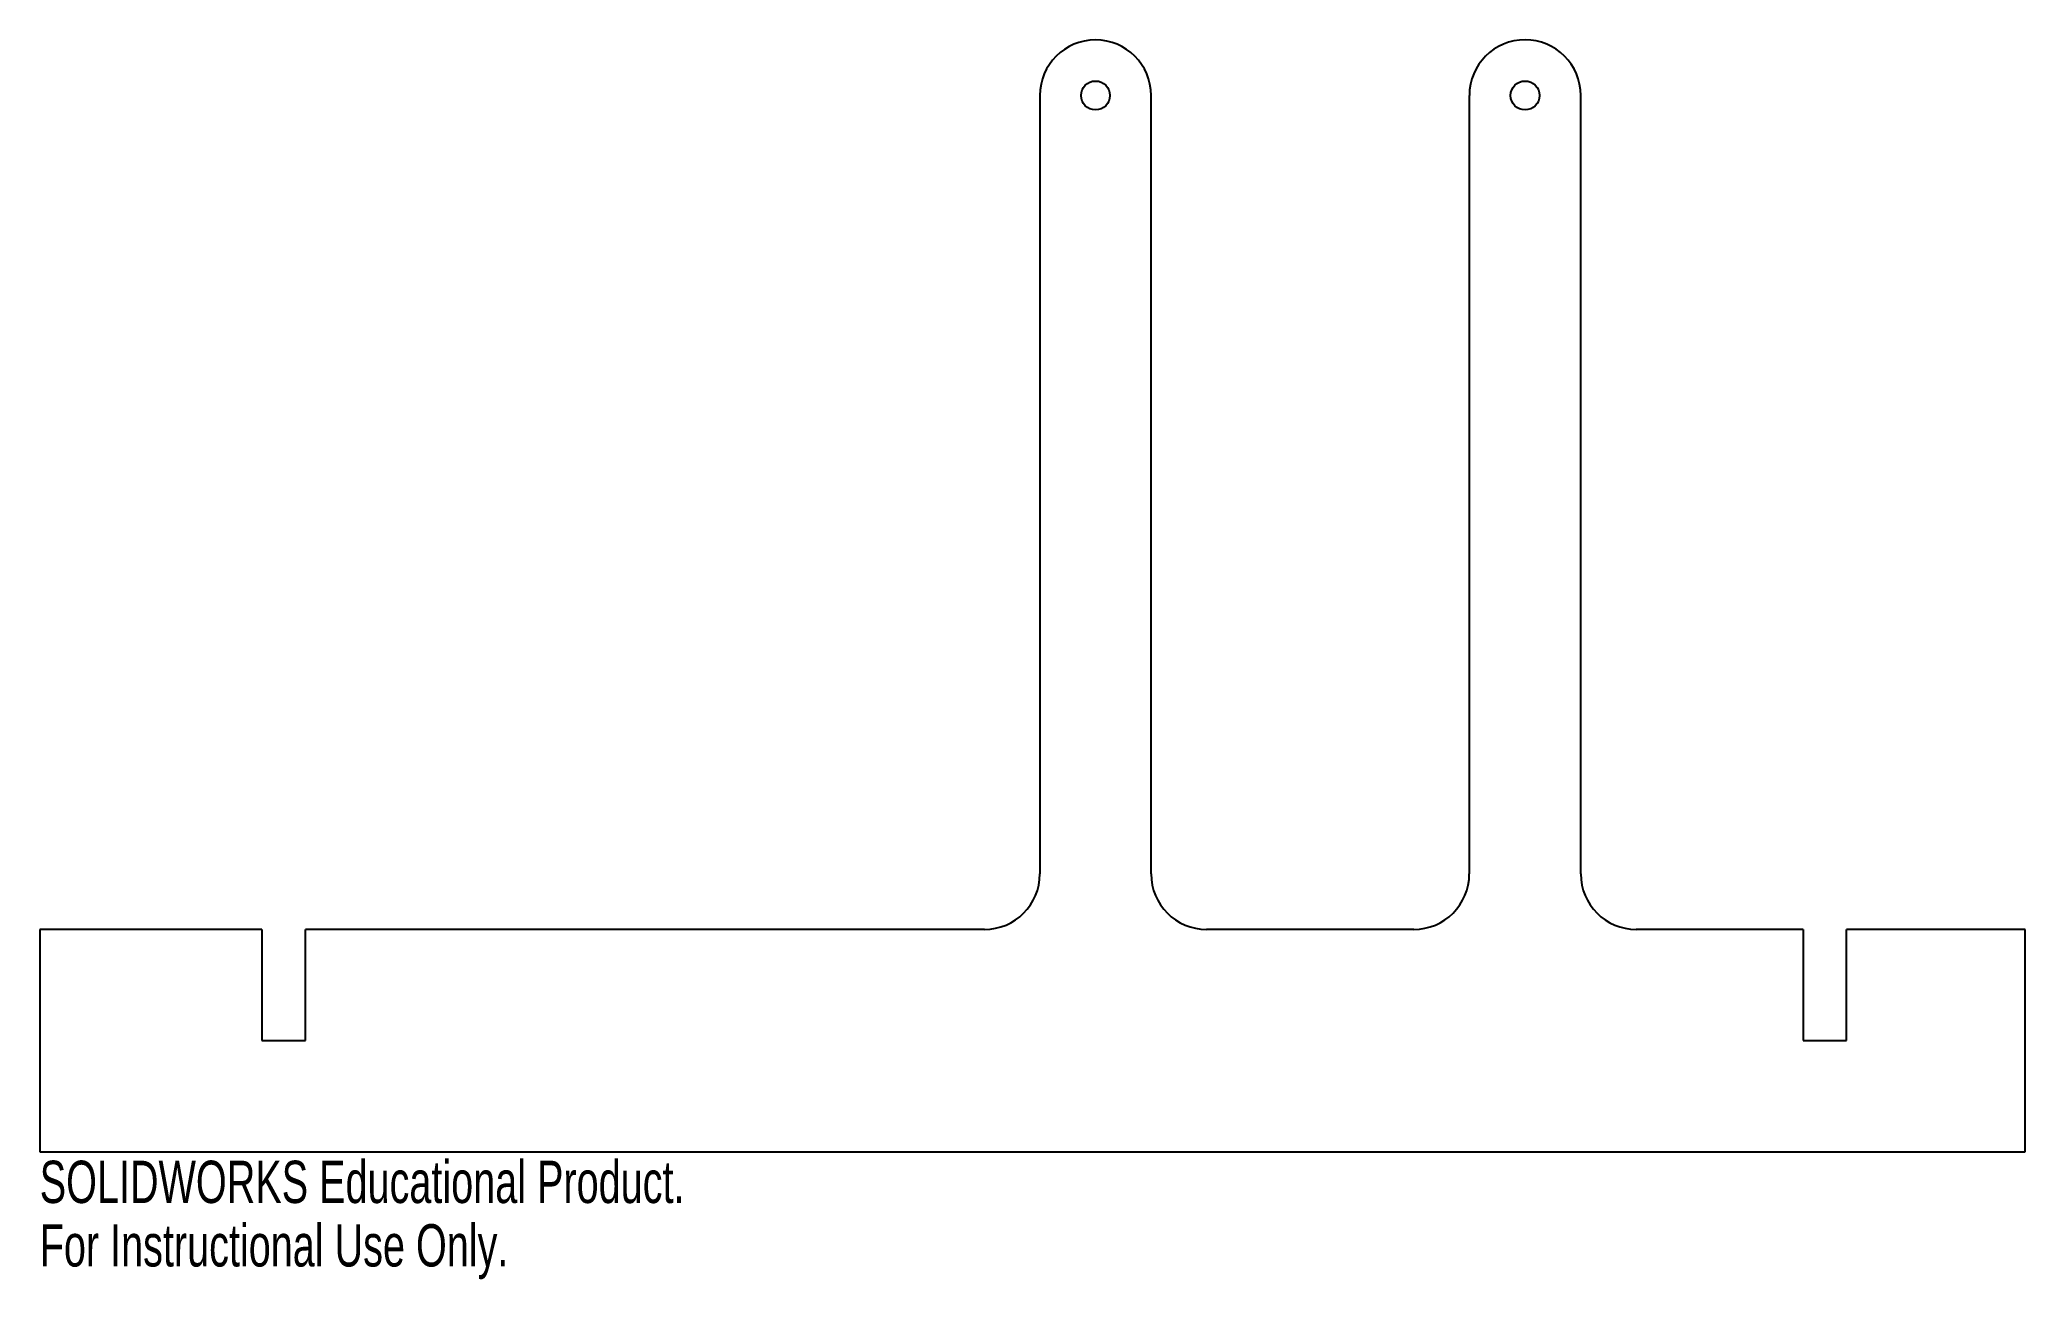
# Model space of a CAD drawing. Header units: inches. Extents: x 5.15 to 14.08, y -1.59 to 3.99.
import ezdxf

# ---------------------------------------------------------------- set-up
doc = ezdxf.new("R2010")
doc.units = ezdxf.units.IN
doc.header["$MEASUREMENT"] = 0
doc.styles.add('SLDTEXTSTYLE0', font='TXT', dxfattribs={"width": 0.7})

msp = doc.modelspace()

# ---------------------------------------------------------------- linework, layer by layer
at = {"color": 7, "linetype": 'Continuous', "lineweight": 25}
for p, q in [((9.6487, 3.7377), (9.6487, 0.2377)), ((10.1487, 0.2377), (10.1487, 3.7377)), ((11.5805, 3.7377), (11.5805, 0.2377)), ((12.0818, 0.2377), (12.0818, 3.7377)), ((6.1487, -0.0123), (5.1487, -0.0123)), ((5.1487, -0.0123), (5.1487, -1.0123)), ((6.1487, -0.0123), (6.1487, -0.5123)), ((9.3987, -0.0123), (6.3437, -0.0123)), ((6.3437, -0.5123), (6.3437, -0.0123)), ((11.3305, -0.0123), (10.3987, -0.0123)), ((13.0818, -0.0123), (12.3318, -0.0123)), ((13.0818, -0.0123), (13.0818, -0.5123)), ((14.0818, -0.0123), (13.2768, -0.0123)), ((13.2768, -0.5123), (13.2768, -0.0123)), ((14.0818, -1.0123), (14.0818, -0.0123)), ((6.1487, -0.5123), (6.3437, -0.5123)), ((13.0818, -0.5123), (13.2768, -0.5123)), ((5.1487, -1.0123), (14.0818, -1.0123))]:
    msp.add_line(p, q, dxfattribs=at)
for centre in [(9.8987, 3.7377), (11.8312, 3.7377)]:
    msp.add_circle(centre, 0.065, dxfattribs=at)
for centre, radius, start, end in [((9.8987, 3.7377), 0.25, 0, 180), ((11.8312, 3.7377), 0.2506, 0, 180), ((9.3987, 0.2377), 0.25, 270, 0), ((10.3987, 0.2377), 0.25, 180, 270), ((11.3305, 0.2377), 0.25, 270, 0), ((12.3318, 0.2377), 0.25, 180, 270)]:
    msp.add_arc(centre, radius, start, end, dxfattribs=at)

# ---------------------------------------------------------------- texts
at = {"color": 7, "linetype": 'Continuous', "char_height": 0.1903, "attachment_point": 1, "style": 'SLDTEXTSTYLE0'}
for s, insert in [('SOLIDWORKS Educational Product.', (5.1487, -1.0524)), ('For Instructional Use Only.', (5.1487, -1.3378))]:
    msp.add_mtext(s, dxfattribs=dict(at, insert=insert))

doc.saveas('drawing.dxf')
